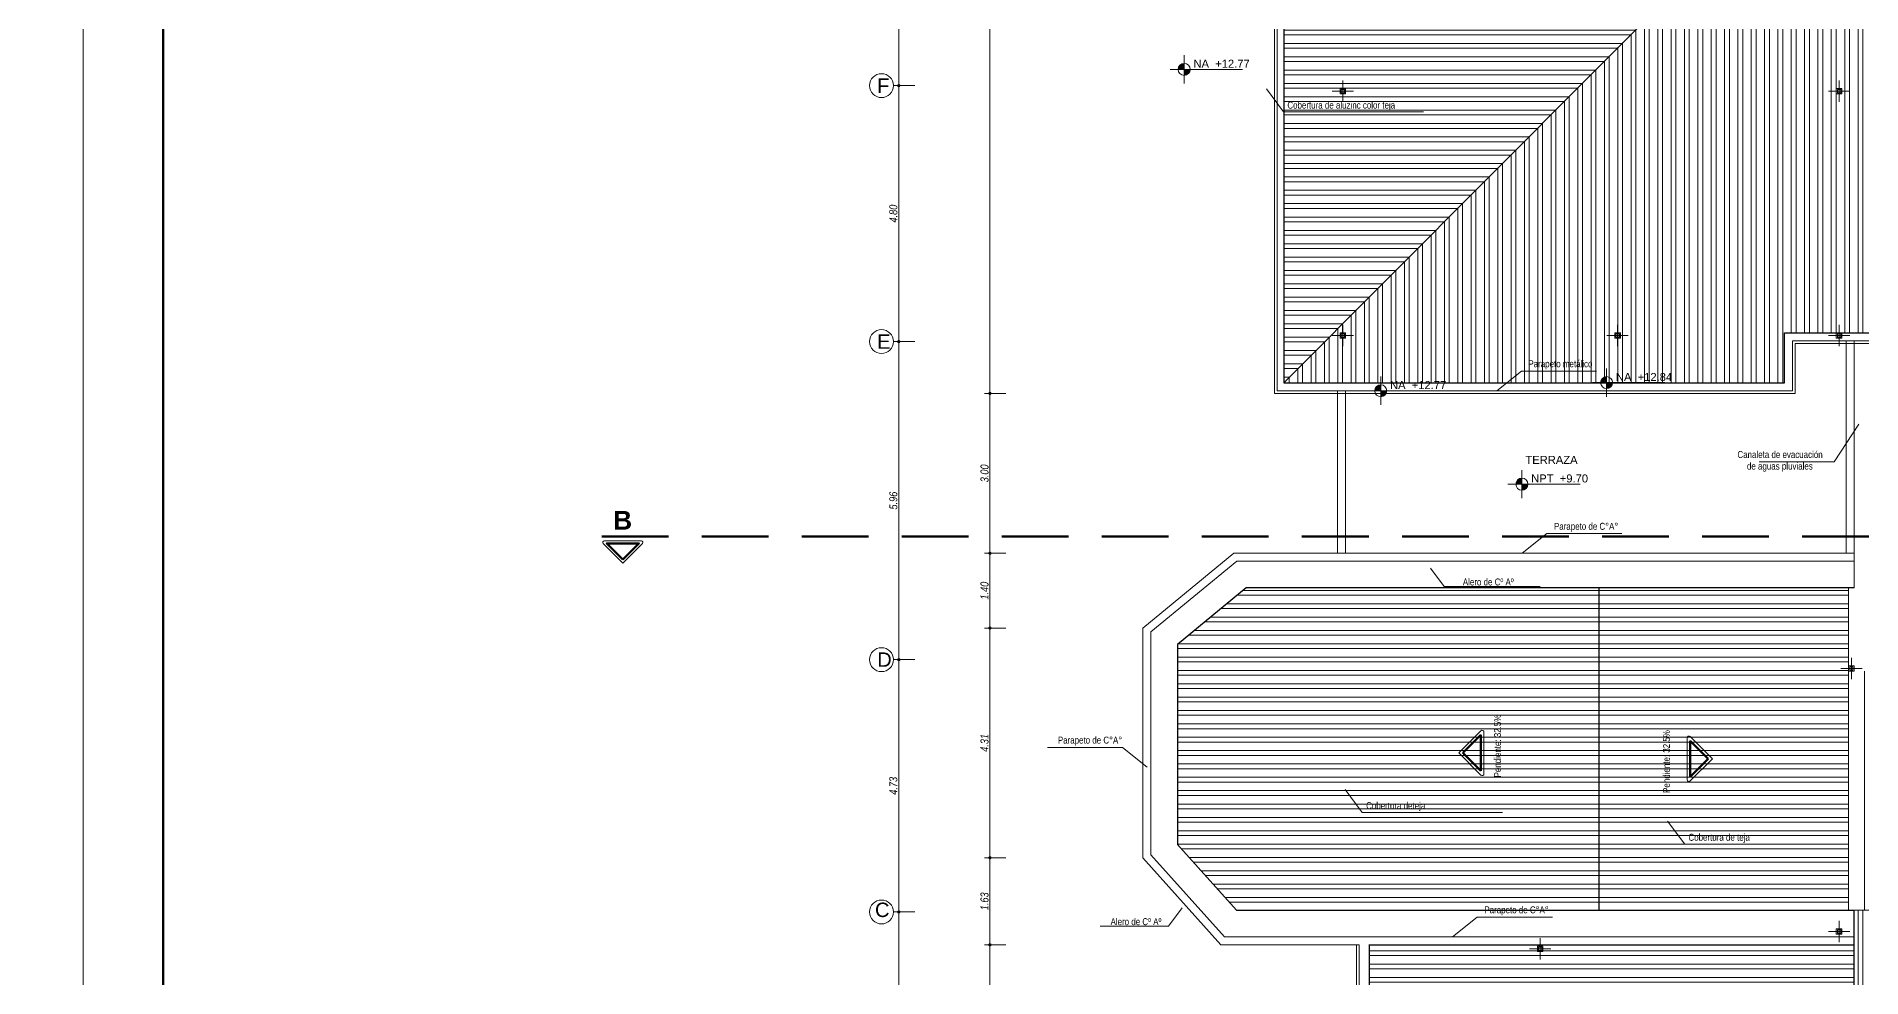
# Model space of a CAD drawing. Header units: inches. Extents: x 140 to 978, y -82 to 38.
# Drawn here: x 900.52 to 934.73, y -3.5 to 14.13 of the extents above; entities that cross this region are included whole.
import ezdxf

# ---------------------------------------------------------------- set-up
doc = ezdxf.new("R2010")
doc.units = ezdxf.units.IN
doc.header["$MEASUREMENT"] = 0
doc.linetypes.add('DASHED', pattern=[0.75, 0.5, -0.25])
doc.linetypes.add('DASHED2', pattern=[0.375, 0.25, -0.125])
doc.layers.get('0').update_dxf_attribs({"lineweight": 0})
for name, color, linetype, lineweight in [('UNSAAC CUBIERTAS', 22, 'Continuous', 0), ('UNSAAC- ROTULO', 7, 'Continuous', 60), ('UNSAAC-COLUMNA', 24, 'Continuous', 0), ('UNSAAC-CORTE ESTRUCTURA', 7, 'Continuous', 70), ('UNSAAC-CORTE MURO', 42, 'Continuous', 35), ('UNSAAC-COTA', 48, 'Continuous', 0), ('UNSAAC-FACHADA(2DO PLANO)', 7, 'Continuous', 30), ('UNSAAC-LINEA DE CORTE', 7, 'Continuous', 70), ('UNSAAC-LLAMADOS', 88, 'Continuous', 0), ('UNSAAC-MURETE', 146, 'Continuous', 20), ('UNSAAC-PROYECCIONES', 38, 'DASHED2', 0), ('UNSAAC-TEXTOS', 250, 'Continuous', 0), ('UNSAAC-TEXTURAS', 250, 'Continuous', 0)]:
    doc.layers.add(name, color=color, linetype=linetype, lineweight=lineweight)
doc.styles.add('5mm', font='GOTHIC.TTF', dxfattribs={"height": 5})
doc.styles.add('narrow', font='')
doc.styles.get("Standard").update_dxf_attribs({"font": 'arial.ttf'})
doc.styles.get('narrow').set_extended_font_data('Arial Narrow', italic=True)
doc.dimstyles.new('1EN75', dxfattribs={"dimtxt": 0.15, "dimasz": 0.06, "dimexe": 0.1, "dimexo": 0.15, "dimgap": 0.025, "dimtad": 1, "dimzin": 1, "dimdsep": 46, "dimtxsty": 'narrow', "dimblk": 'DOT', "dimcen": 0.1, "dimclrd": 256, "dimclre": 256, "dimclrt": 256, "dimaunit": 1, "dimadec": 3, "dimazin": 0, "dimtfac": 1, "dimtmove": 2, "dimatfit": 3, "dimldrblk": 'ARCHTICK', "dimfxl": 0.3, "dimfxlon": 1, "dimtolj": 1, "dimtzin": 0, "dimlwd": 0, "dimlwe": 0, "dimarcsym": 0})
pattern_1 = [(90, (0, 0), (-0.25, 7e-17), []), (90, (-0.0884, 0.0884), (-0.25, 7e-17), [])]
pattern_2 = [(180, (0, 0), (-6e-17, -0.25), []), (180, (-0.0884, -0.0884), (-6e-17, -0.25), [])]

# ---------------------------------------------------------------- blocks, each defined once
blk = doc.blocks.new('A$C32746A9C')
at = {"layer": 'UNSAAC-PROYECCIONES'}
for points in [[(-30.503, -6.987), (-30.401, -6.987), (-30.401, -7.088), (-30.503, -7.088)], [(-21.204, -6.987), (-21.102, -6.987), (-21.102, -7.088), (-21.204, -7.088)], [(-30.503, -11.566), (-30.401, -11.566), (-30.401, -11.667), (-30.503, -11.667)], [(-25.354, -11.566), (-25.252, -11.566), (-25.252, -11.667), (-25.354, -11.667)], [(-21.204, -11.566), (-21.102, -11.566), (-21.102, -11.667), (-21.204, -11.667)], [(-20.973, -17.806), (-20.871, -17.806), (-20.871, -17.907), (-20.973, -17.907)], [(-21.204, -22.737), (-21.102, -22.737), (-21.102, -22.839), (-21.204, -22.839)], [(-26.804, -23.062), (-26.702, -23.062), (-26.702, -23.163), (-26.804, -23.163)]]:
    blk.add_lwpolyline(points, close=True, dxfattribs=at)
blk = doc.blocks.new('_Dot')
at = {"color": 0, "linetype": 'ByBlock', "lineweight": -2}
blk.add_line((-0.5, 0), (-1, 0), dxfattribs=at)
at = {"color": 0, "linetype": 'ByBlock', "const_width": 0.5}
blk.add_lwpolyline([(-0.25, 0, 1), (0.25, 0, 1)], format="xyb", close=True, dxfattribs=at)
blk = doc.blocks.new('*D658')
at = {"layer": 'Defpoints', "color": 0, "transparency": 16777216}
for p in [(916.683, -2.273), (921.908, -2.273), (925.423, -6.63)]:
    blk.add_point(p, dxfattribs=at)
at = {"layer": 'UNSAAC-COTA', "lineweight": 0, "transparency": 16777216}
for p, q in [((916.983, -2.273), (916.583, -2.273)), ((916.683, -6.57), (916.683, -2.333)), ((916.983, -6.63), (916.583, -6.63))]:
    blk.add_line(p, q, dxfattribs=at)
at = {"layer": 'UNSAAC-COTA', "lineweight": 0, "transparency": 16777216, "xscale": 0.06, "yscale": 0.06, "zscale": 0.06}
for p, rotation in [((916.683, -2.273), 90), ((916.683, -6.63), 270)]:
    blk.add_blockref('_Dot', p, dxfattribs=dict(at, rotation=rotation))
at = {"layer": 'UNSAAC-COTA', "transparency": 16777216, "insert": (916.581, -4.451), "char_height": 0.15, "attachment_point": 5, "rotation": 90, "style": 'narrow'}
blk.add_mtext('\\A1;4.36', dxfattribs=at)
blk = doc.blocks.new('_ArchTick')
at = {"layer": 'UNSAAC-FACHADA(2DO PLANO)', "color": 0, "const_width": 0.15}
blk.add_lwpolyline([(-0.5, -0.5), (0.5, 0.5)], dxfattribs=at)
blk = doc.blocks.new('*D659')
at = {"layer": 'Defpoints', "color": 0, "transparency": 16777216}
for p in [(916.683, 2.455), (921.622, 2.455), (921.908, -2.273)]:
    blk.add_point(p, dxfattribs=at)
at = {"layer": 'UNSAAC-COTA', "lineweight": 0, "transparency": 16777216}
for p, q in [((916.983, 2.455), (916.583, 2.455)), ((916.683, -2.213), (916.683, 2.395)), ((916.983, -2.273), (916.583, -2.273))]:
    blk.add_line(p, q, dxfattribs=at)
at = {"layer": 'UNSAAC-COTA', "lineweight": 0, "transparency": 16777216, "xscale": 0.06, "yscale": 0.06, "zscale": 0.06}
for p, rotation in [((916.683, 2.455), 90), ((916.683, -2.273), 270)]:
    blk.add_blockref('_Dot', p, dxfattribs=dict(at, rotation=rotation))
at = {"layer": 'UNSAAC-COTA', "transparency": 16777216, "insert": (916.581, 0.091), "char_height": 0.15, "attachment_point": 5, "rotation": 90, "style": 'narrow'}
blk.add_mtext('\\A1;4.73', dxfattribs=at)
blk = doc.blocks.new('*D660')
at = {"layer": 'Defpoints', "color": 0, "transparency": 16777216}
for p in [(916.683, 8.415), (921.622, 8.415), (921.622, 2.455)]:
    blk.add_point(p, dxfattribs=at)
at = {"layer": 'UNSAAC-COTA', "lineweight": 0, "transparency": 16777216}
for p, q in [((916.983, 8.415), (916.583, 8.415)), ((916.683, 2.515), (916.683, 8.355)), ((916.983, 2.455), (916.583, 2.455))]:
    blk.add_line(p, q, dxfattribs=at)
at = {"layer": 'UNSAAC-COTA', "lineweight": 0, "transparency": 16777216, "xscale": 0.06, "yscale": 0.06, "zscale": 0.06}
for p, rotation in [((916.683, 8.415), 90), ((916.683, 2.455), 270)]:
    blk.add_blockref('_Dot', p, dxfattribs=dict(at, rotation=rotation))
at = {"layer": 'UNSAAC-COTA', "transparency": 16777216, "insert": (916.581, 5.435), "char_height": 0.15, "attachment_point": 5, "rotation": 90, "style": 'narrow'}
blk.add_mtext('\\A1;5.96', dxfattribs=at)
blk = doc.blocks.new('*D661')
at = {"layer": 'Defpoints', "color": 0, "transparency": 16777216}
for p in [(916.683, 13.212), (921.622, 13.212), (921.622, 8.415)]:
    blk.add_point(p, dxfattribs=at)
at = {"layer": 'UNSAAC-COTA', "lineweight": 0, "transparency": 16777216}
for p, q in [((916.983, 13.212), (916.583, 13.212)), ((916.683, 8.475), (916.683, 13.152)), ((916.983, 8.415), (916.583, 8.415))]:
    blk.add_line(p, q, dxfattribs=at)
at = {"layer": 'UNSAAC-COTA', "lineweight": 0, "transparency": 16777216, "xscale": 0.06, "yscale": 0.06, "zscale": 0.06}
for p, rotation in [((916.683, 13.212), 90), ((916.683, 8.415), 270)]:
    blk.add_blockref('_Dot', p, dxfattribs=dict(at, rotation=rotation))
at = {"layer": 'UNSAAC-COTA', "transparency": 16777216, "insert": (916.581, 10.814), "char_height": 0.15, "attachment_point": 5, "rotation": 90, "style": 'narrow'}
blk.add_mtext('\\A1;4.80', dxfattribs=at)
blk = doc.blocks.new('*D662')
at = {"layer": 'Defpoints', "color": 0, "transparency": 16777216}
for p in [(916.683, 17.31), (921.622, 17.31), (921.622, 13.212)]:
    blk.add_point(p, dxfattribs=at)
at = {"layer": 'UNSAAC-COTA', "lineweight": 0, "transparency": 16777216}
for p, q in [((916.983, 17.31), (916.583, 17.31)), ((916.683, 13.272), (916.683, 17.25)), ((916.983, 13.212), (916.583, 13.212))]:
    blk.add_line(p, q, dxfattribs=at)
at = {"layer": 'UNSAAC-COTA', "lineweight": 0, "transparency": 16777216, "xscale": 0.06, "yscale": 0.06, "zscale": 0.06}
for p, rotation in [((916.683, 17.31), 90), ((916.683, 13.212), 270)]:
    blk.add_blockref('_Dot', p, dxfattribs=dict(at, rotation=rotation))
at = {"layer": 'UNSAAC-COTA', "transparency": 16777216, "insert": (916.581, 15.261), "char_height": 0.15, "attachment_point": 5, "rotation": 90, "style": 'narrow'}
blk.add_mtext('\\A1;4.10', dxfattribs=at)
blk = doc.blocks.new('npt')
at = {"layer": 'UNSAAC-TEXTOS'}
h = blk.add_hatch(color=0, dxfattribs=at)
h.dxf.hatch_style = 1
h.paths.add_polyline_path([(0.052, 0), (0, 0), (0, -0.052, 0.414214)])
h.paths.add_polyline_path([(0, 0.052, 0.414214), (-0.052, 0), (0, 0)])
at = {"layer": 'UNSAAC-TEXTOS', "color": 0}
for p, q in [((-0.123, 0), (0.507, 0)), ((0, -0.123), (0, 0.123))]:
    blk.add_line(p, q, dxfattribs=at)
blk.add_circle((0, 0), 0.0522, dxfattribs=at)
blk = doc.blocks.new('columna')
at = {"layer": 'UNSAAC-COLUMNA'}
for p, q in [((0.2, 0), (-0.2, 0)), ((0.2, 0), (-0.2, 0)), ((0, 0.2), (0, -0.2)), ((0, 0.2), (0, -0.2))]:
    blk.add_line(p, q, dxfattribs=at)
for points in [[(-0.0508, 0.0508), (0.0508, 0.0508), (0.0508, -0.0508), (-0.0508, -0.0508)], [(-0.0308, 0.0308), (0.0308, 0.0308), (0.0308, -0.0308), (-0.0308, -0.0308)]]:
    blk.add_lwpolyline(points, close=True, dxfattribs=at)
blk = doc.blocks.new('D')
at = {"layer": 'UNSAAC-COLUMNA'}
for p in [(1305.583, 13.124), (1314.882, 13.124), (1305.583, 8.545), (1310.732, 8.545), (1314.882, 8.545), (1315.113, 2.305), (1314.882, -2.627), (1309.282, -2.951)]:
    blk.add_blockref('columna', p, dxfattribs=at)
blk = doc.blocks.new('npty')
at = {"layer": 'UNSAAC-TEXTOS', "xscale": 2.154779168756153, "yscale": 2.154779168756153, "zscale": 2.154779168756153}
blk.add_blockref('npt', (1323.156, 5.491), dxfattribs=at)
at = {"layer": 'UNSAAC-TEXTOS', "insert": (1323.33, 5.673), "char_height": 0.15, "width": 1.06387, "attachment_point": 1, "style": '5mm'}
blk.add_mtext('{\\fArial|b0|i0|c0|p34;NPT  +9.70}', dxfattribs=at)
blk = doc.blocks.new('*D957')
at = {"layer": 'Defpoints', "color": 0, "ltscale": 2.5, "transparency": 16777216}
for p in [(918.391, -2.889), (925.259, -2.889), (927.415, -7.714)]:
    blk.add_point(p, dxfattribs=at)
at = {"layer": 'UNSAAC-COTA', "lineweight": 0, "ltscale": 2.5, "transparency": 16777216}
for p, q in [((918.691, -2.889), (918.291, -2.889)), ((918.391, -7.654), (918.391, -2.949)), ((918.691, -7.714), (918.291, -7.714))]:
    blk.add_line(p, q, dxfattribs=at)
at = {"layer": 'UNSAAC-COTA', "lineweight": 0, "ltscale": 2.5, "transparency": 16777216, "xscale": 0.06, "yscale": 0.06, "zscale": 0.06}
for p, rotation in [((918.391, -2.889), 90), ((918.391, -7.714), 270)]:
    blk.add_blockref('_Dot', p, dxfattribs=dict(at, rotation=rotation))
at = {"layer": 'UNSAAC-COTA', "ltscale": 2.5, "transparency": 16777216, "insert": (918.29, -5.301), "char_height": 0.15, "attachment_point": 5, "rotation": 90, "style": 'narrow'}
blk.add_mtext('\\A1;4.83', dxfattribs=at)
blk = doc.blocks.new('*D958')
at = {"layer": 'Defpoints', "color": 0, "ltscale": 2.5, "transparency": 16777216}
for p in [(918.391, -1.258), (921.256, -1.258), (925.259, -2.889)]:
    blk.add_point(p, dxfattribs=at)
at = {"layer": 'UNSAAC-COTA', "lineweight": 0, "ltscale": 2.5, "transparency": 16777216}
for p, q in [((918.691, -1.258), (918.291, -1.258)), ((918.391, -2.829), (918.391, -1.318)), ((918.691, -2.889), (918.291, -2.889))]:
    blk.add_line(p, q, dxfattribs=at)
at = {"layer": 'UNSAAC-COTA', "lineweight": 0, "ltscale": 2.5, "transparency": 16777216, "xscale": 0.06, "yscale": 0.06, "zscale": 0.06}
for p, rotation in [((918.391, -1.258), 90), ((918.391, -2.889), 270)]:
    blk.add_blockref('_Dot', p, dxfattribs=dict(at, rotation=rotation))
at = {"layer": 'UNSAAC-COTA', "ltscale": 2.5, "transparency": 16777216, "insert": (918.29, -2.074), "char_height": 0.15, "attachment_point": 5, "rotation": 90, "style": 'narrow'}
blk.add_mtext('\\A1;1.63', dxfattribs=at)
blk = doc.blocks.new('*D959')
at = {"layer": 'Defpoints', "color": 0, "ltscale": 2.5, "transparency": 16777216}
for p in [(918.391, 3.048), (921.256, 3.048), (921.256, -1.258)]:
    blk.add_point(p, dxfattribs=at)
at = {"layer": 'UNSAAC-COTA', "lineweight": 0, "ltscale": 2.5, "transparency": 16777216}
for p, q in [((918.691, 3.048), (918.291, 3.048)), ((918.391, -1.198), (918.391, 2.988)), ((918.691, -1.258), (918.291, -1.258))]:
    blk.add_line(p, q, dxfattribs=at)
at = {"layer": 'UNSAAC-COTA', "lineweight": 0, "ltscale": 2.5, "transparency": 16777216, "xscale": 0.06, "yscale": 0.06, "zscale": 0.06}
for p, rotation in [((918.391, 3.048), 90), ((918.391, -1.258), 270)]:
    blk.add_blockref('_Dot', p, dxfattribs=dict(at, rotation=rotation))
at = {"layer": 'UNSAAC-COTA', "ltscale": 2.5, "transparency": 16777216, "insert": (918.29, 0.895), "char_height": 0.15, "attachment_point": 5, "rotation": 90, "style": 'narrow'}
blk.add_mtext('\\A1;4.31', dxfattribs=at)
blk = doc.blocks.new('*D960')
at = {"layer": 'Defpoints', "color": 0, "ltscale": 2.5, "transparency": 16777216}
for p in [(918.391, 4.448), (922.962, 4.448), (921.256, 3.048)]:
    blk.add_point(p, dxfattribs=at)
at = {"layer": 'UNSAAC-COTA', "lineweight": 0, "ltscale": 2.5, "transparency": 16777216}
for p, q in [((918.691, 4.448), (918.291, 4.448)), ((918.391, 3.108), (918.391, 4.388)), ((918.691, 3.048), (918.291, 3.048))]:
    blk.add_line(p, q, dxfattribs=at)
at = {"layer": 'UNSAAC-COTA', "lineweight": 0, "ltscale": 2.5, "transparency": 16777216, "xscale": 0.06, "yscale": 0.06, "zscale": 0.06}
for p, rotation in [((918.391, 4.448), 90), ((918.391, 3.048), 270)]:
    blk.add_blockref('_Dot', p, dxfattribs=dict(at, rotation=rotation))
at = {"layer": 'UNSAAC-COTA', "ltscale": 2.5, "transparency": 16777216, "insert": (918.29, 3.748), "char_height": 0.15, "attachment_point": 5, "rotation": 90, "style": 'narrow'}
blk.add_mtext('\\A1;1.40', dxfattribs=at)
blk = doc.blocks.new('*D961')
at = {"layer": 'Defpoints', "color": 0, "ltscale": 2.5, "transparency": 16777216}
for p in [(918.391, 7.444), (923.725, 7.444), (922.962, 4.448)]:
    blk.add_point(p, dxfattribs=at)
at = {"layer": 'UNSAAC-COTA', "lineweight": 0, "ltscale": 2.5, "transparency": 16777216}
for p, q in [((918.691, 7.444), (918.291, 7.444)), ((918.391, 4.508), (918.391, 7.384)), ((918.691, 4.448), (918.291, 4.448))]:
    blk.add_line(p, q, dxfattribs=at)
at = {"layer": 'UNSAAC-COTA', "lineweight": 0, "ltscale": 2.5, "transparency": 16777216, "xscale": 0.06, "yscale": 0.06, "zscale": 0.06}
for p, rotation in [((918.391, 7.444), 90), ((918.391, 4.448), 270)]:
    blk.add_blockref('_Dot', p, dxfattribs=dict(at, rotation=rotation))
at = {"layer": 'UNSAAC-COTA', "ltscale": 2.5, "transparency": 16777216, "insert": (918.29, 5.946), "char_height": 0.15, "attachment_point": 5, "rotation": 90, "style": 'narrow'}
blk.add_mtext('\\A1;3.00', dxfattribs=at)
blk = doc.blocks.new('*D962')
at = {"layer": 'Defpoints', "color": 0, "ltscale": 2.5, "transparency": 16777216}
for p in [(918.391, 23.375), (923.725, 23.375), (923.725, 7.444)]:
    blk.add_point(p, dxfattribs=at)
at = {"layer": 'UNSAAC-COTA', "lineweight": 0, "ltscale": 2.5, "transparency": 16777216}
for p, q in [((918.691, 23.375), (918.291, 23.375)), ((918.391, 7.504), (918.391, 23.315)), ((918.691, 7.444), (918.291, 7.444))]:
    blk.add_line(p, q, dxfattribs=at)
at = {"layer": 'UNSAAC-COTA', "lineweight": 0, "ltscale": 2.5, "transparency": 16777216, "xscale": 0.06, "yscale": 0.06, "zscale": 0.06}
for p, rotation in [((918.391, 23.375), 90), ((918.391, 7.444), 270)]:
    blk.add_blockref('_Dot', p, dxfattribs=dict(at, rotation=rotation))
at = {"layer": 'UNSAAC-COTA', "ltscale": 2.5, "transparency": 16777216, "insert": (918.29, 15.41), "char_height": 0.15, "attachment_point": 5, "rotation": 90, "style": 'narrow'}
blk.add_mtext('\\A1;15.93', dxfattribs=at)

msp = doc.modelspace()

# ---------------------------------------------------------------- hatches: boundary and pattern name
at = {"layer": 'UNSAAC CUBIERTAS', "ltscale": 2.5}
h = msp.add_hatch(dxfattribs=at)
h.set_pattern_fill('STEEL', color=256, scale=2, angle=405, style=0)
h.set_pattern_definition(pattern_1)
h.paths.add_polyline_path([(930.207, 8.582), (930.207, 8.481), (930.105, 8.481), (930.105, 8.582)], flags=16)
h.paths.add_polyline_path([(934.255, 13.161), (934.357, 13.161), (934.357, 13.06), (934.255, 13.06)], flags=16)
h.paths.add_polyline_path([(934.255, 8.582), (934.357, 8.582), (934.357, 8.481), (934.255, 8.481)], flags=17)
h.paths.add_polyline_path([(934.255, 15.323), (934.255, 15.425), (934.357, 15.425), (934.357, 15.323)], flags=16)
h.paths.add_polyline_path([(925.058, 8.481), (924.956, 8.481), (924.956, 8.582), (925.058, 8.582)], flags=16)
h.paths.add_polyline_path([(930.105, 18.5), (930.105, 18.602), (930.207, 18.602), (930.207, 18.5)], flags=16)
h.paths.add_polyline_path([(934.255, 18.5), (934.255, 18.602), (934.357, 18.602), (934.357, 18.5)], flags=16)
h.paths.add_polyline_path([(939.855, 13.161), (939.957, 13.161), (939.957, 13.06), (939.855, 13.06)], flags=16)
h.paths.add_polyline_path([(939.979, 8.582), (940.081, 8.582), (940.081, 8.481), (939.979, 8.481)], flags=17)
h.paths.add_polyline_path([(939.855, 15.425), (939.957, 15.425), (939.957, 15.323), (939.855, 15.323)], flags=16)
h.paths.add_polyline_path([(930.105, 22.21), (930.105, 22.311), (930.207, 22.311), (930.207, 22.21)], flags=16)
h.paths.add_polyline_path([(934.255, 22.21), (934.255, 22.311), (934.357, 22.311), (934.357, 22.21)], flags=16)
h.paths.add_polyline_path([(939.855, 18.602), (939.957, 18.602), (939.957, 18.5), (939.855, 18.5)], flags=16)
h.paths.add_polyline_path([(927.34, 22.21), (927.34, 22.311), (927.441, 22.311), (927.441, 22.21)], flags=16)
h.paths.add_polyline_path([(939.855, 22.21), (939.855, 22.311), (939.957, 22.311), (939.957, 22.21)], flags=16)
h.paths.add_polyline_path([(945.458, 13.161), (945.559, 13.161), (945.559, 13.06), (945.458, 13.06)], flags=16)
h.paths.add_polyline_path([(945.458, 8.582), (945.559, 8.582), (945.559, 8.481), (945.458, 8.481)], flags=17)
h.paths.add_polyline_path([(945.458, 15.425), (945.559, 15.425), (945.559, 15.323), (945.458, 15.323)], flags=16)
h.paths.add_polyline_path([(945.458, 18.602), (945.559, 18.602), (945.559, 18.5), (945.458, 18.5)], flags=16)
h.paths.add_polyline_path([(945.458, 22.311), (945.559, 22.311), (945.559, 22.21), (945.458, 22.21)], flags=16)
h.paths.add_polyline_path([(951.055, 22.311), (951.157, 22.311), (951.157, 22.21), (951.055, 22.21)], flags=16)
h.paths.add_polyline_path([(931.651, 15.425), (923.9, 7.644), (933.283, 7.644), (933.283, 8.582), (951.055, 8.582), (951.055, 15.323), (951.055, 15.425), (951.055, 18.5), (951.055, 18.602), (951.106, 18.751), (951.106, 18.602), (951.157, 18.602), (951.306, 18.551), (951.157, 18.551), (951.157, 18.5), (955.833, 18.5), (955.833, 23.323), (955.833, 24.654), (927.331, 24.654), (927.331, 23.175), (923.9, 23.175)])
h = msp.add_hatch(dxfattribs=at)
h.set_pattern_fill('STEEL', color=256, scale=2, angle=135, style=0)
h.set_pattern_definition(pattern_2)
h.paths.add_polyline_path([(923.9, 23.175), (923.9, 7.644), (931.651, 15.425)])
h.paths.add_polyline_path([(925.058, 15.425), (925.058, 15.323), (924.956, 15.323), (924.956, 15.425)], flags=16)
h.paths.add_polyline_path([(924.956, 18.5), (924.956, 18.602), (925.058, 18.602), (925.058, 18.5)], flags=16)
h.paths.add_polyline_path([(924.956, 19.888), (924.956, 19.99), (925.058, 19.99), (925.058, 19.888)], flags=16)
h.paths.add_polyline_path([(925.058, 13.161), (925.058, 13.06), (924.956, 13.06), (924.956, 13.161)], flags=16)
h.paths.add_polyline_path([(964.762, 23.161), (959.293, 18.5), (964.762, 12.223), (963.181, 12.223), (964.762, 12.223)])
h.paths.add_polyline_path([(962.255, 18.602), (962.357, 18.602), (962.357, 18.5), (962.255, 18.5)], flags=16)
h.paths.add_polyline_path([(962.255, 17.511), (962.357, 17.511), (962.357, 17.41), (962.255, 17.41)], flags=16)
h.paths.add_polyline_path([(962.357, 15.425), (962.357, 15.323), (962.255, 15.323), (962.255, 15.425)], flags=16)
h.paths.add_polyline_path([(962.255, 22.21), (962.255, 22.311), (962.357, 22.311), (962.357, 22.21)], flags=17)
h = msp.add_hatch(dxfattribs=at)
h.set_pattern_fill('STEEL', color=256, scale=2, angle=135, style=0)
h.set_pattern_definition(pattern_2)
h.paths.add_polyline_path([(923.195, 3.798), (921.906, 2.74), (921.906, -1.009), (923.01, -2.239), (929.805, -2.239), (929.805, 3.798)])
h = msp.add_hatch(dxfattribs=at)
h.set_pattern_fill('STEEL', color=256, scale=2, angle=135, style=0)
h.set_pattern_definition(pattern_2)
h.paths.add_polyline_path([(934.486, 2.24), (934.486, 2.342), (934.486, 3.798), (929.805, 3.798), (929.805, -2.239), (934.486, -2.239)])
h = msp.add_hatch(dxfattribs=at)
h.set_pattern_fill('STEEL', color=256, scale=2, angle=405, style=0)
h.set_pattern_definition(pattern_1)
h.paths.add_polyline_path([(955.357, -7.664), (934.586, -7.664), (927.552, -14.126), (965.053, -14.126)])
h.paths.add_polyline_path([(945.458, -11.402), (945.559, -11.402), (945.559, -11.503), (945.458, -11.503)], flags=16)
h.paths.add_polyline_path([(939.957, -11.49), (939.855, -11.49), (939.855, -11.388), (939.957, -11.388)], flags=16)
h.paths.add_polyline_path([(951.055, -11.402), (951.157, -11.402), (951.157, -11.503), (951.055, -11.503)], flags=16)
h.paths.add_polyline_path([(934.357, -11.49), (934.255, -11.49), (934.255, -11.388), (934.357, -11.388)], flags=16)
h.paths.add_polyline_path([(956.655, -11.402), (956.757, -11.402), (956.757, -11.503), (956.655, -11.503)], flags=16)
h.paths.add_polyline_path([(965.053, -1.375), (958.963, -1.375), (958.963, 2.342), (958.613, 2.342), (958.613, 2.242), (958.511, 2.242), (958.511, 2.342), (951.157, 2.342), (951.157, 2.24), (951.055, 2.24), (951.055, -2.239), (951.157, -2.239), (951.157, -2.34), (951.055, -2.34), (951.055, -2.239), (945.559, -2.239), (945.559, -2.34), (945.458, -2.34), (945.458, -2.239), (945.56, -2.239), (945.56, 2.24), (945.46, 2.24), (940.081, 2.24), (939.981, 2.24), (939.981, -2.239), (939.957, -2.239), (939.957, -2.34), (939.855, -2.34), (939.855, -2.239), (934.588, -2.239), (934.588, -7.664), (955.357, -7.664)])
h.paths.add_polyline_path([(956.655, -2.239), (956.757, -2.239), (956.757, -2.34), (956.655, -2.34)], flags=16)
h.paths.add_polyline_path([(956.675, -2.259), (956.737, -2.259), (956.737, -2.32), (956.675, -2.32)], flags=0)
h = msp.add_hatch(dxfattribs=at)
h.set_pattern_fill('STEEL', color=256, scale=2, angle=135, style=0)
h.set_pattern_definition(pattern_2)
h.paths.add_polyline_path([(925.499, -2.889), (925.499, -7.514), (927.552, -7.514), (927.552, -14.126), (934.588, -7.663), (934.588, -2.889)])
at = {"layer": 'UNSAAC-TEXTURAS'}
h = msp.add_hatch(dxfattribs=at)
h.set_pattern_fill('_USER', color=256, scale=0.2, angle=90, style=0, pattern_type=0)
h.set_pattern_definition([(90, (-286.21932, -39.1103), (-0.2, 1e-17), [])])
h.paths.add_polyline_path([(939.981, 2.24), (939.979, 2.24), (934.588, 2.24), (934.588, -2.239), (939.981, -2.239)])

# ---------------------------------------------------------------- linework, layer by layer
at = {"layer": 'UNSAAC CUBIERTAS'}
msp.add_line((934.588, 4.448), (934.588, 3.798), dxfattribs=at)
for points in [[(959.163, 2.342), (959.163, 12.023), (964.943, 12.023), (964.943, 23.361), (956.033, 23.361), (956.033, 24.86), (927.131, 24.86), (927.131, 23.375), (923.725, 23.375), (923.725, 7.444), (932.331, 7.444), (933.483, 7.444), (933.483, 8.382), (951.055, 8.382)], [(955.833, 24.81), (927.181, 24.81), (927.181, 23.325), (923.775, 23.325), (923.775, 7.494), (932.331, 7.494), (933.433, 7.494), (933.433, 8.432), (951.055, 8.432)], [(959.113, 2.342), (959.113, 12.073), (964.893, 12.073), (964.893, 23.311), (955.983, 23.311), (955.983, 24.81), (927.181, 24.81), (927.181, 23.325), (923.775, 23.325), (923.775, 7.494), (932.331, 7.494), (933.433, 7.494), (933.433, 8.432), (951.055, 8.432)], [(925.259, -2.889), (925.259, -7.714), (927.415, -7.714), (927.415, -14.326), (965.262, -14.326), (965.262, -1.175), (959.163, -1.175), (959.163, 12.073)], [(925.309, -2.889), (925.309, -7.664), (927.442, -7.664), (927.442, -14.276), (965.212, -14.276), (965.212, -1.225), (959.113, -1.225), (959.113, 12.073)], [(934.588, 4.448), (922.962, 4.448), (921.256, 3.048), (921.256, -1.258), (922.72, -2.889), (925.309, -2.889)], [(934.588, 4.298), (923.016, 4.298), (921.406, 2.977), (921.406, -1.201), (922.787, -2.739), (934.588, -2.739)], [(934.486, -2.239), (934.486, 3.798)]]:
    msp.add_lwpolyline(points, dxfattribs=at)
at = {"layer": 'UNSAAC CUBIERTAS', "ltscale": 1.75}
msp.add_lwpolyline([(911.88, 4.632), (911.51, 4.263), (911.141, 4.632, -0.668179), (911.162, 4.683), (911.858, 4.683, -0.668179)], format="xyb", close=True, dxfattribs=at)
at = {"layer": 'UNSAAC- ROTULO', "color": 5, "lineweight": 0, "flags": 128}
for points in [[(824.895, 31.651), (901.395, 31.651), (901.395, -22.349), (824.895, -22.349)], [(901.395, 31.651), (977.895, 31.651), (977.895, -22.349), (901.395, -22.349)]]:
    msp.add_lwpolyline(points, close=True, dxfattribs=at)
at = {"layer": 'UNSAAC- ROTULO'}
msp.add_lwpolyline([(902.895, 30.151), (976.395, 30.151), (976.395, -20.849), (902.895, -20.849)], close=True, dxfattribs=at)
at = {"layer": 'UNSAAC-CORTE ESTRUCTURA', "ltscale": 2.5}
msp.add_lwpolyline([(911.51, 4.333), (911.21, 4.633), (911.81, 4.633)], close=True, dxfattribs=at)
at = {"layer": 'UNSAAC-FACHADA(2DO PLANO)'}
for p, q in [((929.805, 3.798), (929.805, -2.239)), ((934.588, -7.664), (934.588, -2.239))]:
    msp.add_line(p, q, dxfattribs=at)
for points in [[(955.833, 24.654), (927.331, 24.654), (927.331, 23.175), (923.9, 23.175), (923.9, 7.644), (932.331, 7.644), (933.283, 7.644), (933.283, 8.582), (951.082, 8.582)], [(931.651, 15.425), (923.9, 7.644)], [(934.588, 3.798), (923.195, 3.798), (921.906, 2.74), (921.906, -1.009), (923.01, -2.239), (934.588, -2.239)], [(925.499, -2.889), (925.499, -7.514), (927.557, -7.514), (927.552, -14.126), (965.053, -14.126), (965.053, -1.375), (958.963, -1.375), (958.963, 2.342)], [(925.492, -2.889), (934.588, -2.889)]]:
    msp.add_lwpolyline(points, dxfattribs=at)
at = {"layer": 'UNSAAC-LINEA DE CORTE', "linetype": 'DASHED', "ltscale": 2.5}
msp.add_line((911.115, 4.764), (970.518, 4.764), dxfattribs=at)
at = {"layer": 'UNSAAC-LINEA DE CORTE', "linetype": 'DASHED', "ltscale": 1.5}
for points in [[(927.257, 0.706), (927.595, 1.044), (927.595, 0.369)], [(931.854, 0.598), (931.516, 0.936), (931.516, 0.261)]]:
    msp.add_lwpolyline(points, close=True, dxfattribs=at)
at = {"layer": 'UNSAAC-LLAMADOS'}
for points in [[(926.52, 12.718), (923.895, 12.718), (923.574, 13.151)], [(929.758, 7.863), (928.352, 7.863), (927.889, 7.494)], [(932.807, 6.162), (934.213, 6.162), (934.676, 6.866)], [(930.237, 4.817), (928.83, 4.817), (928.368, 4.448)], [(928.703, 3.824), (926.908, 3.824), (926.651, 4.17)], [(919.469, 0.812), (920.875, 0.812), (921.338, 0.443)], [(927.996, -0.409), (925.371, -0.409), (925.05, 0.023)], [(934.038, -1.003), (931.413, -1.003), (931.092, -0.57)], [(920.456, -2.542), (921.737, -2.542), (921.994, -2.196)], [(928.933, -2.37), (927.526, -2.37), (927.064, -2.739)]]:
    msp.add_lwpolyline(points, dxfattribs=at)
at = {"layer": 'UNSAAC-MURETE'}
for p, q in [((934.438, 4.448), (934.438, 8.432)), ((934.588, 4.448), (934.588, 8.432)), ((924.906, 7.494), (924.906, 4.448)), ((924.906, 7.494), (924.906, 4.448)), ((925.056, 7.494), (925.056, 4.448)), ((925.056, 7.494), (925.056, 4.448))]:
    msp.add_line(p, q, dxfattribs=at)
msp.add_lwpolyline([(951.055, 2.342), (951.055, -2.239), (945.56, -2.239), (945.56, 2.24), (939.981, 2.24), (939.981, -2.239), (934.588, -2.239), (934.588, -2.239), (934.588, -2.239), (934.588, -2.239)], dxfattribs=at)
at = {"layer": 'UNSAAC-TEXTOS'}
for centre in [(916.358, 13.212), (916.358, 8.415), (916.359, 2.455), (916.359, -2.273)]:
    msp.add_circle(centre, 0.224, dxfattribs=at)
at = {"layer": 'UNSAAC-TEXTURAS', "ltscale": 1.75}
for points in [[(927.594, 0.291), (927.178, 0.706), (927.594, 1.122, -0.668179), (927.651, 1.098), (927.651, 0.315, -0.668179)], [(931.518, 0.182), (931.933, 0.598), (931.518, 1.014, 0.668179), (931.46, 0.99), (931.46, 0.206, 0.668179)]]:
    msp.add_lwpolyline(points, format="xyb", close=True, dxfattribs=at)

# ---------------------------------------------------------------- block references
at = {"layer": 'UNSAAC CUBIERTAS'}
msp.add_blockref('A$C32746A9C', (955.459, 20.148), dxfattribs=at)
at = {"layer": 'UNSAAC-CORTE MURO'}
msp.add_blockref('npty', (-394.794, 0.253), dxfattribs=at)
at = {"layer": 'UNSAAC-TEXTOS'}
msp.add_blockref('D', (-380.576, -0.014), dxfattribs=at)
at = {"layer": 'UNSAAC-TEXTOS', "xscale": 2.154779168756153, "yscale": 2.154779168756153, "zscale": 2.154779168756153}
for p in [(922.032, 13.516), (929.95, 7.646), (925.716, 7.494)]:
    msp.add_blockref('npt', p, dxfattribs=at)

# ---------------------------------------------------------------- texts
at = {"layer": 'UNSAAC-CORTE ESTRUCTURA', "insert": (911.684, 5.242), "char_height": 0.35, "width": 0.398, "attachment_point": 3, "rotation": 360}
msp.add_mtext('{\\fSwis721 Ex BT|b1|i0|c0|p34;B}', dxfattribs=at)
at = {"layer": 'UNSAAC-LLAMADOS', "char_height": 0.13, "attachment_point": 1, "style": 'narrow'}
for s, insert, width in [('{\\fArial Narrow|b0|i0|c0|p34;Cobertura de aluzinc color teja }', (923.966, 12.912), 2.19448), ('{\\fArial Narrow|b0|i0|c0|p34;Parapeto metálico}', (928.484, 8.065), 2.19448), ('\\pi0.032871;{\\fArial Narrow|b0|i0|c0|p34;Canaleta de evacuación \\P\\pi0.21155;de aguas pluviales}', (932.369, 6.364), 1.64623), ('{\\fArial Narrow|b0|i0|c0|p34;Parapeto de C°A°}', (928.963, 5.019), 2.19448), ('{\\fArial Narrow|b0|i0|c0|p34;Alero de Cº Aº}', (927.255, 3.976), 2.19448), ('{\\fArial Narrow|b0|i0|c0|p34;Parapeto de C°A°}', (919.664, 1.013), 2.19448), ('{\\fArial Narrow|b0|i0|c0|p34;Cobertura deteja}', (925.442, -0.215), 2.19448), ('{\\fArial Narrow|b0|i0|c0|p34;Cobertura de teja}', (931.484, -0.809), 2.19448), ('{\\fArial Narrow|b0|i0|c0|p34;Alero de Cº Aº}', (920.652, -2.39), 2.19448), ('{\\fArial Narrow|b0|i0|c0|p34;Parapeto de C°A°}', (927.659, -2.168), 2.19448)]:
    msp.add_mtext(s, dxfattribs=dict(at, insert=insert, width=width))
at = {"layer": 'UNSAAC-LLAMADOS', "char_height": 0.13, "width": 2.19448, "attachment_point": 1, "rotation": 90, "style": 'narrow'}
for insert in [(927.84, 0.248), (931.006, -0.042)]:
    msp.add_mtext('{\\fArial Narrow|b0|i0|c0|p34;Pendiente: 32.5%}', dxfattribs=dict(at, insert=insert))
at = {"layer": 'UNSAAC-TEXTOS', "char_height": 0.15, "width": 1.06387, "attachment_point": 1, "style": '5mm'}
for s, insert in [('{\\fArial|b0|i0|c0|p34;NA  +12.77}', (922.206, 13.698)), ('{\\fArial|b0|i0|c0|p34;NA  +12.77}', (925.89, 7.676)), ('{\\fArial|b0|i0|c0|p34;NA  +12.84}', (930.124, 7.827))]:
    msp.add_mtext(s, dxfattribs=dict(at, insert=insert))
at = {"layer": 'UNSAAC-TEXTOS', "attachment_point": 1}
for s, insert, char_height, width in [('F', (916.276, 13.347), 0.27, 0.42503), ('E', (916.276, 8.551), 0.27, 0.42503), ('\\pi0.65056;TERRAZA', (927.777, 6.274), 0.15, 2.27449), ('D', (916.278, 2.591), 0.27, 0.42503), ('C', (916.236, -2.098), 0.27, 0.42503)]:
    msp.add_mtext(s, dxfattribs=dict(at, insert=insert, char_height=char_height, width=width))

# ---------------------------------------------------------------- dimensions: what is measured, and where the dimension line sits
at = {"layer": 'UNSAAC-COTA', "ltscale": 2.5}
for base, p1, p2, picture, middle in [((918.391, 23.375), (923.725, 7.444), (923.725, 23.375), '*D962', (918.29, 15.41)), ((918.391, 7.444), (922.962, 4.448), (923.725, 7.444), '*D961', (918.29, 5.946)), ((918.391, 4.448), (921.256, 3.048), (922.962, 4.448), '*D960', (918.29, 3.748)), ((918.391, 3.048), (921.256, -1.258), (921.256, 3.048), '*D959', (918.29, 0.895)), ((918.391, -1.258), (925.259, -2.889), (921.256, -1.258), '*D958', (918.29, -2.074)), ((918.3913, -2.8888), (927.4146, -7.7142), (925.2592, -2.8888), '*D957', (918.2897, -5.3015))]:
    dim = msp.add_linear_dim(base=base, p1=p1, p2=p2, angle=270, dimstyle='1EN75', dxfattribs=at)
    dim.commit()
    dim.dimension.update_dxf_attribs({"geometry": picture, "text_midpoint": middle})
at = {"layer": 'UNSAAC-COTA'}
for base, p1, p2, picture, middle in [((916.683, 17.31), (921.622, 13.212), (921.622, 17.31), '*D662', (916.581, 15.261)), ((916.683, 13.212), (921.622, 8.415), (921.622, 13.212), '*D661', (916.581, 10.814)), ((916.683, 8.415), (921.622, 2.455), (921.622, 8.415), '*D660', (916.581, 5.435)), ((916.683, 2.455), (921.908, -2.273), (921.622, 2.455), '*D659', (916.581, 0.091)), ((916.683, -2.273), (925.423, -6.63), (921.908, -2.273), '*D658', (916.581, -4.451))]:
    dim = msp.add_linear_dim(base=base, p1=p1, p2=p2, angle=90, dimstyle='1EN75', dxfattribs=at)
    dim.commit()
    dim.dimension.update_dxf_attribs({"geometry": picture, "text_midpoint": middle})

doc.saveas('drawing.dxf')
